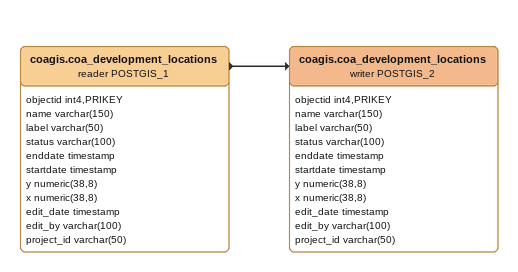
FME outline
coagis.coa_development_locations (reader POSTGIS_1)
    attributes: objectid int4,PRIKEY, name varchar(150), label varchar(50), status varchar(100), enddate timestamp, startdate timestamp, y numeric(38,8), x numeric(38,8), edit_date timestamp, edit_by varchar(100), project_id varchar(50)
    -> coagis.coa_development_locations (writer POSTGIS_2)
coagis.coa_development_locations (writer POSTGIS_2)
    attributes: objectid int4,PRIKEY, name varchar(150), label varchar(50), status varchar(100), enddate timestamp, startdate timestamp, y numeric(38,8), x numeric(38,8), edit_date timestamp, edit_by varchar(100), project_id varchar(50)
